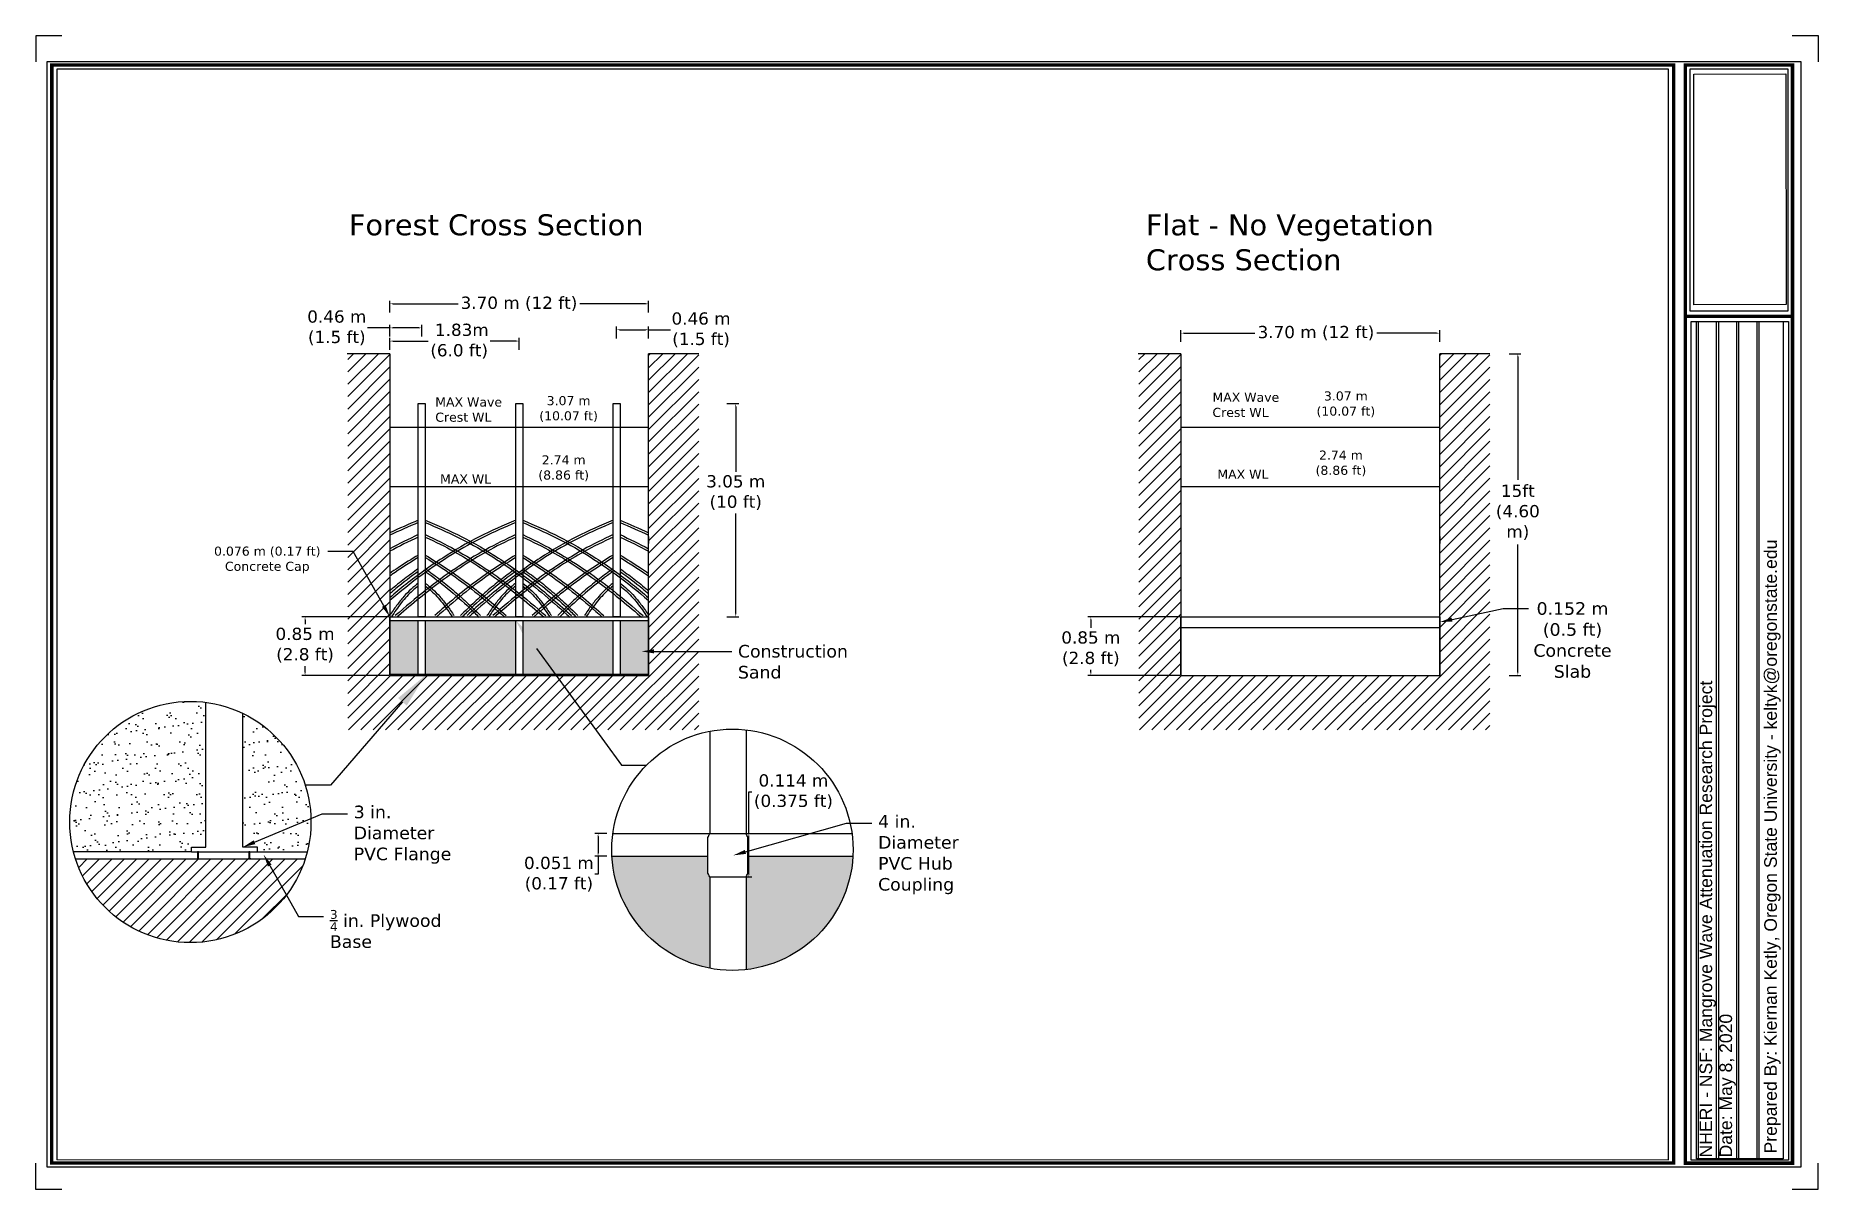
# Paper-space layout 'Mangrove Forest Vertical Cross Section' of a CAD drawing. Header units: feet. Extents: x -9.9 to 37.6, y -9.3 to 21.4.
# The model-space entities are those that its viewports show. They can reach past a viewport. Long polylines and large blocks are cut down to what shows.
import ezdxf
from ezdxf import colors
from ezdxf.entities.mleader import LeaderData, LeaderLine
from ezdxf.math import Vec2, Vec3

# ---------------------------------------------------------------- set-up
doc = ezdxf.new("R2010")
doc.units = ezdxf.units.FT
doc.header["$MEASUREMENT"] = 0
doc.header["$PDMODE"] = 35
for name, color, linetype in [(').5 layer template', 7, 'Continuous'), ('ATM Mangroves', 3, 'Continuous'), ('Beach Slopes', 80, 'Continuous'), ('BRD', 7, 'Continuous'), ('G-ANNO-NPLT', 40, 'Continuous'), ('G-ANNO-SYMB-NPLT', 11, 'Continuous'), ('Viewport', 2, 'Continuous')]:
    doc.layers.add(name, color=color, linetype=linetype)
doc.layers.add('Plot View', color=2, linetype='Continuous', plot=False)
doc.styles.add('_ATM-F2', font='arial.ttf')
doc.styles.get("Standard").update_dxf_attribs({"font": 'verdana.ttf'})
doc.dimstyles.new('Meters', dxfattribs={"dimscale": 0.25, "dimtxt": 1, "dimasz": 0.18, "dimexe": 0.178, "dimexo": 0.0625, "dimgap": 0.09, "dimtad": 0, "dimtih": 1, "dimtoh": 1, "dimzin": 0, "dimdsep": 46, "dimtxsty": 'Standard', "dimcen": 0.09, "dimazin": 0, "dimtfac": 1, "dimtofl": 0, "dimtmove": 0, "dimatfit": 3, "dimfxl": 0.5, "dimfxlon": 1, "dimtolj": 1, "dimtzin": 0, "dimarcsym": 0})
picture_1 = doc.add_image_def('image1.jpg', size_in_pixel=(2000, 800))
pattern_1 = [(37.5, (0, 0), (-0.009449, 0.28902357), [0, -0.228, 0, -0.255, 0, -0.24375]), (7.5, (0, 0), (0.2654665, 0.4233219), [0, -0.123, 0, -0.2055, 0, -0.07875]), (327.5, (-0.1845, 0), (0.46712128, 0.00084886), [0, -0.075, 0, -0.27, 0, -0.3525]), (317.5, (-0.1845, 0), (0.450919, 0.13165133), [0, -0.0375, 0, -0.177, 0, -0.2025])]

# ---------------------------------------------------------------- blocks, each defined once
blk = doc.blocks.new('*D49')
at = {"layer": 'ATM Mangroves', "color": 0, "lineweight": -2, "transparency": 16777216}
for p, q in [((148.233, -478.291), (148.403, -478.291)), ((148.358, -478.336), (148.358, -480.095)), ((148.358, -482.846), (148.358, -481.021)), ((148.233, -482.891), (148.403, -482.891))]:
    blk.add_line(p, q, dxfattribs=at)
at = {"layer": 'ATM Mangroves', "color": 0, "transparency": 16777216}
for points in [[(148.351, -478.336), (148.366, -478.336), (148.358, -478.291)], [(148.351, -482.846), (148.366, -482.846), (148.358, -482.891)]]:
    blk.add_solid(points, dxfattribs=at)
at = {"layer": 'Defpoints', "color": 0, "transparency": 16777216}
for p in [(143.541, -478.291), (143.541, -482.891), (148.358, -482.891)]:
    blk.add_point(p, dxfattribs=at)
at = {"layer": 'ATM Mangroves', "color": 0, "transparency": 16777216, "insert": (148.358, -480.558), "char_height": 0.25, "width": 0.19672, "attachment_point": 5}
blk.add_mtext('\\A1;{\\H0.7x;15ft (4.60 m)}', dxfattribs=at)
blk = doc.blocks.new('*D59')
at = {"layer": 'ATM Mangroves', "color": 0, "lineweight": -2, "transparency": 16777216}
for p, q in [((132.228, -477.703), (132.228, -477.533)), ((132.273, -477.578), (133.203, -477.578)), ((135.883, -477.578), (134.946, -477.578)), ((135.928, -477.703), (135.928, -477.533))]:
    blk.add_line(p, q, dxfattribs=at)
at = {"layer": 'ATM Mangroves', "color": 0, "transparency": 16777216}
for points in [[(132.273, -477.57), (132.273, -477.585), (132.228, -477.578)], [(135.883, -477.57), (135.883, -477.585), (135.928, -477.578)]]:
    blk.add_solid(points, dxfattribs=at)
at = {"layer": 'Defpoints', "color": 0, "transparency": 16777216}
for p in [(135.928, -477.578), (132.228, -478.291), (135.928, -478.291)]:
    blk.add_point(p, dxfattribs=at)
at = {"layer": 'ATM Mangroves', "color": 0, "transparency": 16777216, "insert": (134.074, -477.578), "char_height": 0.25, "attachment_point": 5}
blk.add_mtext('\\A1;{\\H0.7x;3.70 m (12 ft)}', dxfattribs=at)
blk = doc.blocks.new('*D60')
at = {"layer": 'ATM Mangroves', "color": 0, "lineweight": -2, "transparency": 16777216}
for p, q in [((132.212, -482.053), (130.971, -482.053)), ((131.015, -482.098), (131.015, -482.159)), ((131.015, -482.846), (131.015, -482.757)), ((132.212, -482.891), (130.971, -482.891))]:
    blk.add_line(p, q, dxfattribs=at)
at = {"layer": 'ATM Mangroves', "color": 0, "transparency": 16777216}
for points in [[(131.008, -482.098), (131.023, -482.098), (131.015, -482.053)], [(131.008, -482.846), (131.023, -482.846), (131.015, -482.891)]]:
    blk.add_solid(points, dxfattribs=at)
at = {"layer": 'Defpoints', "color": 0, "transparency": 16777216}
for p in [(131.015, -482.053), (132.228, -482.053), (132.228, -482.891)]:
    blk.add_point(p, dxfattribs=at)
at = {"layer": 'ATM Mangroves', "color": 0, "transparency": 16777216, "insert": (131.015, -482.458), "char_height": 0.25, "attachment_point": 5}
blk.add_mtext('\\A1;{\\H0.7x;0.85 m\\P(2.8 ft)}', dxfattribs=at)
blk = doc.blocks.new('*D63')
at = {"layer": 'ATM Mangroves', "color": 0, "lineweight": -2, "transparency": 16777216}
for p, q in [((135.331, -485.151), (135.161, -485.151)), ((135.206, -485.196), (135.206, -485.431)), ((135.331, -485.476), (135.161, -485.476)), ((135.206, -485.476), (135.206, -485.733)), ((135.206, -485.733), (135.161, -485.733))]:
    blk.add_line(p, q, dxfattribs=at)
at = {"layer": 'ATM Mangroves', "color": 0, "transparency": 16777216}
for points in [[(135.198, -485.196), (135.213, -485.196), (135.206, -485.151)], [(135.198, -485.431), (135.213, -485.431), (135.206, -485.476)]]:
    blk.add_solid(points, dxfattribs=at)
at = {"layer": 'Defpoints', "color": 0, "transparency": 16777216}
for p in [(136.802, -485.151), (135.206, -485.476), (136.777, -485.476)]:
    blk.add_point(p, dxfattribs=at)
at = {"layer": 'ATM Mangroves', "color": 0, "transparency": 16777216, "insert": (134.645, -485.733), "char_height": 0.25, "attachment_point": 5}
blk.add_mtext('\\A1;{\\H0.7x;0.051 m \\P(0.17 ft)}', dxfattribs=at)
blk = doc.blocks.new('*D64')
at = {"layer": 'ATM Mangroves', "color": 0, "lineweight": -2, "transparency": 16777216}
for p, q in [((137.361, -485.151), (137.361, -484.554)), ((137.361, -484.554), (137.406, -484.554)), ((137.236, -485.151), (137.406, -485.151)), ((137.361, -485.726), (137.361, -485.196)), ((137.236, -485.771), (137.406, -485.771))]:
    blk.add_line(p, q, dxfattribs=at)
at = {"layer": 'ATM Mangroves', "color": 0, "transparency": 16777216}
for points in [[(137.354, -485.196), (137.369, -485.196), (137.361, -485.151)], [(137.354, -485.726), (137.369, -485.726), (137.361, -485.771)]]:
    blk.add_solid(points, dxfattribs=at)
at = {"layer": 'Defpoints', "color": 0, "transparency": 16777216}
for p in [(136.802, -485.151), (136.802, -485.771), (137.361, -485.771)]:
    blk.add_point(p, dxfattribs=at)
at = {"layer": 'ATM Mangroves', "color": 0, "transparency": 16777216, "insert": (137.999, -484.554), "char_height": 0.25, "attachment_point": 5}
blk.add_mtext('\\A1;{\\H0.7x;0.114 m \\P(0.375 ft)}', dxfattribs=at)
blk = doc.blocks.new('*D68')
at = {"layer": 'ATM Mangroves', "color": 0, "lineweight": -2, "transparency": 16777216}
for p, q in [((132.228, -477.921), (131.908, -477.921)), ((132.228, -478.046), (132.228, -477.877)), ((132.64, -477.921), (132.273, -477.921)), ((132.685, -478.046), (132.685, -477.877))]:
    blk.add_line(p, q, dxfattribs=at)
at = {"layer": 'ATM Mangroves', "color": 0, "transparency": 16777216}
for points in [[(132.273, -477.914), (132.273, -477.929), (132.228, -477.921)], [(132.64, -477.914), (132.64, -477.929), (132.685, -477.921)]]:
    blk.add_solid(points, dxfattribs=at)
at = {"layer": 'Defpoints', "color": 0, "transparency": 16777216}
for p in [(132.685, -477.921), (132.228, -478.291), (132.685, -479.005)]:
    blk.add_point(p, dxfattribs=at)
at = {"layer": 'ATM Mangroves', "color": 0, "transparency": 16777216, "insert": (131.469, -477.921), "char_height": 0.25, "attachment_point": 5}
blk.add_mtext('\\A1;{\\H0.7x;0.46 m\\P(1.5 ft)}', dxfattribs=at)
blk = doc.blocks.new('*D69')
at = {"layer": 'ATM Mangroves', "color": 0, "lineweight": -2, "transparency": 16777216}
for p, q in [((132.228, -478.236), (132.228, -478.066)), ((132.273, -478.111), (132.775, -478.111)), ((134.033, -478.111), (133.664, -478.111)), ((134.078, -478.236), (134.078, -478.066))]:
    blk.add_line(p, q, dxfattribs=at)
at = {"layer": 'ATM Mangroves', "color": 0, "transparency": 16777216}
for points in [[(132.273, -478.103), (132.273, -478.118), (132.228, -478.111)], [(134.033, -478.103), (134.033, -478.118), (134.078, -478.111)]]:
    blk.add_solid(points, dxfattribs=at)
at = {"layer": 'Defpoints', "color": 0, "transparency": 16777216}
for p in [(134.078, -478.111), (132.228, -478.291), (134.078, -479.005)]:
    blk.add_point(p, dxfattribs=at)
at = {"layer": 'ATM Mangroves', "color": 0, "transparency": 16777216, "insert": (133.219, -478.111), "char_height": 0.25, "attachment_point": 5}
blk.add_mtext('\\A1;{\\H0.7x; 1.83m\\P(6.0 ft)}', dxfattribs=at)
blk = doc.blocks.new('*D70')
at = {"layer": 'ATM Mangroves', "color": 0, "lineweight": -2, "transparency": 16777216}
for p, q in [((135.47, -478.074), (135.47, -477.904)), ((135.515, -477.949), (135.883, -477.949)), ((135.928, -478.074), (135.928, -477.904)), ((135.928, -477.949), (136.239, -477.949))]:
    blk.add_line(p, q, dxfattribs=at)
at = {"layer": 'ATM Mangroves', "color": 0, "transparency": 16777216}
for points in [[(135.515, -477.941), (135.515, -477.956), (135.47, -477.949)], [(135.883, -477.941), (135.883, -477.956), (135.928, -477.949)]]:
    blk.add_solid(points, dxfattribs=at)
at = {"layer": 'Defpoints', "color": 0, "transparency": 16777216}
for p in [(135.47, -477.949), (135.928, -478.291), (135.47, -479.005)]:
    blk.add_point(p, dxfattribs=at)
at = {"layer": 'ATM Mangroves', "color": 0, "transparency": 16777216, "insert": (136.678, -477.949), "char_height": 0.25, "attachment_point": 5}
blk.add_mtext('\\A1;{\\H0.7x;0.46 m\\P(1.5 ft)}', dxfattribs=at)
blk = doc.blocks.new('*D71')
at = {"layer": 'ATM Mangroves', "color": 0, "lineweight": -2, "transparency": 16777216}
for p, q in [((137.049, -479.005), (137.219, -479.005)), ((137.174, -479.05), (137.174, -479.978)), ((137.174, -482.008), (137.174, -480.576)), ((137.049, -482.053), (137.219, -482.053))]:
    blk.add_line(p, q, dxfattribs=at)
at = {"layer": 'ATM Mangroves', "color": 0, "transparency": 16777216}
for points in [[(137.167, -479.05), (137.182, -479.05), (137.174, -479.005)], [(137.167, -482.008), (137.182, -482.008), (137.174, -482.053)]]:
    blk.add_solid(points, dxfattribs=at)
at = {"layer": 'Defpoints', "color": 0, "transparency": 16777216}
for p in [(135.52, -479.005), (135.52, -482.053), (137.174, -482.053)]:
    blk.add_point(p, dxfattribs=at)
at = {"layer": 'ATM Mangroves', "color": 0, "transparency": 16777216, "insert": (137.174, -480.277), "char_height": 0.25, "attachment_point": 5}
blk.add_mtext('\\A1;{\\H0.7x;3.05 m\\P(10 ft)}', dxfattribs=at)
blk = doc.blocks.new('*D115')
at = {"layer": 'ATM Mangroves', "color": 0, "lineweight": -2, "transparency": 16777216}
for p, q in [((143.541, -478.122), (143.541, -477.953)), ((143.586, -477.997), (144.599, -477.997)), ((147.196, -477.997), (146.342, -477.997)), ((147.241, -478.122), (147.241, -477.953))]:
    blk.add_line(p, q, dxfattribs=at)
at = {"layer": 'ATM Mangroves', "color": 0, "transparency": 16777216}
for points in [[(143.586, -477.99), (143.586, -478.005), (143.541, -477.997)], [(147.196, -477.99), (147.196, -478.005), (147.241, -477.997)]]:
    blk.add_solid(points, dxfattribs=at)
at = {"layer": 'Defpoints', "color": 0, "transparency": 16777216}
for p in [(147.241, -477.997), (143.541, -478.291), (147.241, -478.291)]:
    blk.add_point(p, dxfattribs=at)
at = {"layer": 'ATM Mangroves', "color": 0, "transparency": 16777216, "insert": (145.471, -477.997), "char_height": 0.25, "attachment_point": 5}
blk.add_mtext('\\A1;{\\H0.7x;3.70 m (12 ft)}', dxfattribs=at)
blk = doc.blocks.new('*D116')
at = {"layer": 'ATM Mangroves', "color": 0, "lineweight": -2, "transparency": 16777216}
for p, q in [((143.525, -482.053), (142.208, -482.053)), ((142.252, -482.098), (142.252, -482.211)), ((142.252, -482.846), (142.252, -482.809)), ((143.525, -482.891), (142.208, -482.891))]:
    blk.add_line(p, q, dxfattribs=at)
at = {"layer": 'ATM Mangroves', "color": 0, "transparency": 16777216}
for points in [[(142.245, -482.098), (142.26, -482.098), (142.252, -482.053)], [(142.245, -482.846), (142.26, -482.846), (142.252, -482.891)]]:
    blk.add_solid(points, dxfattribs=at)
at = {"layer": 'Defpoints', "color": 0, "transparency": 16777216}
for p in [(143.541, -482.053), (142.252, -482.891), (143.541, -482.891)]:
    blk.add_point(p, dxfattribs=at)
at = {"layer": 'ATM Mangroves', "color": 0, "transparency": 16777216, "insert": (142.252, -482.51), "char_height": 0.25, "attachment_point": 5}
blk.add_mtext('\\A1;{\\H0.7x;0.85 m \\P(2.8 ft)}', dxfattribs=at)

msp = doc.modelspace()

# ---------------------------------------------------------------- hatches: boundary and pattern name
at = {"layer": 'ATM Mangroves', "transparency": 33554687}
h = msp.add_hatch(dxfattribs=at)
h.set_pattern_fill('ANSI31')
h.set_pattern_definition([(45, (-22.4897, -89.43237), (-0.088388348, 0.088388348), [])])
h.paths.add_polyline_path([(132.228, -478.291), (131.626, -478.291), (131.626, -483.67), (136.645, -483.67), (136.645, -478.291), (135.928, -478.291), (135.928, -482.891), (132.228, -482.891)])
h = msp.add_hatch(dxfattribs=at)
h.set_pattern_fill('ANSI31')
h.set_pattern_definition([(45, (-11.17616, -89.43237), (-0.088388348, 0.088388348), [])])
h.paths.add_polyline_path([(143.541, -478.291), (142.94, -478.291), (142.94, -483.67), (147.959, -483.67), (147.959, -478.291), (147.241, -478.291), (147.241, -482.891), (143.541, -482.891)])
h = msp.add_hatch(dxfattribs=at)
h.set_pattern_fill('AR-SAND', scale=0.09)
h.set_pattern_definition([(37.5, (0, 0), (-0.005669402, 0.17341414), [0, -0.1368, 0, -0.153, 0, -0.14625]), (7.5, (0, 0), (0.1592799, 0.25399315), [0, -0.0738, 0, -0.1233, 0, -0.04725]), (327.5, (-0.1107, 0), (0.280272768, 0.000509315), [0, -0.045, 0, -0.162, 0, -0.2115]), (317.5, (-0.1107, 0), (0.27055139, 0.0789908), [0, -0.0225, 0, -0.1062, 0, -0.1215])])
h.paths.add_polyline_path([(149.098, -498.205), (147.805, -498.205), (147.805, -498.973), (149.098, -498.973)])
h.paths.add_polyline_path([(150.49, -498.205), (149.198, -498.205), (149.198, -498.973), (150.49, -498.973)])
h.paths.add_polyline_path([(150.953, -498.205), (150.59, -498.205), (150.591, -498.973), (150.953, -498.973)])
h.paths.add_polyline_path([(147.705, -498.205), (147.253, -498.205), (147.253, -498.973), (147.705, -498.973)])
h.paths.add_polyline_path([(157.419, -498.224), (156.967, -498.224), (156.967, -498.992), (157.419, -498.992)])
h.paths.add_polyline_path([(158.811, -498.224), (157.519, -498.224), (157.519, -498.992), (158.811, -498.992)])
h.paths.add_polyline_path([(160.204, -498.224), (158.911, -498.224), (158.912, -498.992), (160.204, -498.992)])
h.paths.add_polyline_path([(160.667, -498.224), (160.304, -498.224), (160.304, -498.992), (160.667, -498.992)])
h.paths.add_polyline_path([(136.802, -485.771, -0.024824), (136.777, -485.72), (136.777, -485.476), (135.405, -485.476, 0.34479), (136.802, -487.078)])
h.paths.add_polyline_path([(138.849, -485.476), (137.346, -485.476), (137.346, -485.72, -0.024824), (137.321, -485.771), (137.321, -487.098, 0.366457)])
h.paths.add_polyline_path([(132.228, -482.872), (132.635, -482.872), (132.635, -482.104), (132.228, -482.104)])
h.paths.add_polyline_path([(132.735, -482.872), (134.028, -482.872), (134.028, -482.104), (132.735, -482.104)])
h.paths.add_polyline_path([(134.128, -482.872), (135.42, -482.872), (135.42, -482.104), (134.128, -482.104)])
h.paths.add_polyline_path([(135.521, -482.872), (135.928, -482.872), (135.928, -482.104), (135.52, -482.104)])
h = msp.add_hatch(dxfattribs=at)
h.set_pattern_fill('AR-SAND', scale=0.15)
h.set_pattern_definition(pattern_1)
edge = h.paths.add_edge_path()
edge.add_arc((129.375, -484.987), 1.725, 82.6534, 180)
edge.add_arc((129.375, -484.987), 1.725, 180, 194.3018)
edge.add_line((127.704, -485.413), (129.389, -485.413))
edge.add_line((129.389, -485.413), (129.389, -485.346))
edge.add_line((129.389, -485.346), (129.595, -485.346))
edge.add_line((129.595, -485.346), (129.595, -483.277))
h = msp.add_hatch(dxfattribs=at)
h.set_pattern_fill('AR-SAND', scale=0.15)
h.set_pattern_definition(pattern_1)
edge = h.paths.add_edge_path()
edge.add_arc((129.375, -484.987), 1.725, 0, 64.1731)
edge.add_line((130.126, -483.435), (130.126, -485.346))
edge.add_line((130.126, -485.346), (130.333, -485.346))
edge.add_line((130.333, -485.346), (130.333, -485.413))
edge.add_line((130.333, -485.413), (131.046, -485.413))
edge.add_arc((129.375, -484.987), 1.725, 345.6982, 360)
at = {"layer": 'ATM Mangroves', "true_color": 0xffffff, "transparency": 33554687}
h = msp.add_hatch(dxfattribs=at)
h.set_pattern_fill('ANSI31')
h.paths.add_polyline_path([(131.017, -485.514), (127.733, -485.514, 0.729249)])

# ---------------------------------------------------------------- linework, layer by layer
at = {"layer": 'ATM Mangroves', "color": 7, "transparency": 33554687}
for p, q in [((132.228, -478.291), (131.616, -478.291)), ((132.228, -478.291), (132.228, -482.891)), ((135.928, -482.891), (135.928, -478.291)), ((136.645, -478.291), (135.928, -478.291)), ((143.541, -478.291), (142.93, -478.291)), ((143.541, -478.291), (143.541, -482.891)), ((147.241, -482.891), (147.241, -478.291)), ((147.959, -478.291), (147.241, -478.291)), ((132.635, -479.005), (132.735, -479.005)), ((132.635, -482.053), (132.635, -479.005)), ((132.635, -479.005), (132.735, -479.005)), ((134.028, -479.005), (134.128, -479.005)), ((134.028, -479.005), (134.128, -479.005)), ((135.42, -479.005), (135.52, -479.005)), ((135.42, -479.005), (135.52, -479.005)), ((132.228, -479.341), (135.928, -479.341)), ((143.541, -479.341), (147.241, -479.341)), ((132.228, -480.191), (135.928, -480.191)), ((143.541, -480.191), (147.241, -480.191)), ((135.928, -480.906), (135.928, -481.006)), ((147.241, -480.906), (147.241, -481.006)), ((135.928, -482.129), (135.928, -481.749)), ((147.241, -482.129), (147.241, -481.749)), ((132.228, -482.891), (132.228, -482.053)), ((132.228, -482.053), (135.928, -482.053)), ((135.928, -482.053), (135.928, -482.891)), ((143.541, -482.891), (143.541, -482.053)), ((143.541, -482.053), (147.241, -482.053)), ((147.241, -482.053), (147.241, -482.891)), ((132.174, -482.129), (132.174, -482.129)), ((132.228, -482.104), (135.928, -482.104)), ((132.228, -482.282), (132.228, -482.129)), ((132.228, -482.891), (132.228, -482.282)), ((132.228, -482.282), (132.228, -482.561)), ((135.928, -482.129), (135.928, -482.129)), ((143.487, -482.129), (143.487, -482.129)), ((143.541, -482.282), (143.541, -482.129)), ((143.541, -482.206), (147.241, -482.206)), ((143.541, -482.891), (143.541, -482.282)), ((143.541, -482.282), (143.541, -482.561)), ((147.241, -482.129), (147.241, -482.129)), ((132.228, -482.891), (132.228, -482.872)), ((132.228, -482.872), (135.928, -482.872)), ((132.228, -482.891), (135.928, -482.891)), ((132.778, -482.891), (132.878, -482.891)), ((132.778, -482.891), (132.878, -482.891)), ((133.978, -482.891), (134.078, -482.891)), ((133.978, -482.891), (134.078, -482.891)), ((135.278, -482.891), (135.378, -482.891)), ((135.278, -482.891), (135.378, -482.891)), ((143.541, -482.891), (147.241, -482.891)), ((144.091, -482.891), (144.191, -482.891)), ((144.091, -482.891), (144.191, -482.891)), ((145.291, -482.891), (145.391, -482.891)), ((145.291, -482.891), (145.391, -482.891)), ((146.591, -482.891), (146.691, -482.891)), ((146.591, -482.891), (146.691, -482.891)), ((136.802, -483.69), (136.802, -485.151)), ((137.321, -483.67), (137.321, -485.151)), ((135.418, -485.151), (136.802, -485.151)), ((136.802, -485.151), (137.321, -485.151)), ((137.321, -485.151), (138.836, -485.151)), ((129.389, -485.413), (127.704, -485.413)), ((127.733, -485.514), (131.017, -485.514)), ((129.389, -485.413), (131.046, -485.413)), ((130.24, -485.514), (130.201, -485.514)), ((135.405, -485.476), (136.777, -485.476)), ((137.346, -485.476), (138.849, -485.476)), ((136.802, -485.771), (137.321, -485.771)), ((136.802, -485.771), (136.802, -487.078)), ((137.321, -485.771), (137.321, -487.098))]:
    msp.add_line(p, q, dxfattribs=at)
for points in [[(132.735, -479.005), (132.735, -482.053), (132.635, -482.053), (132.635, -479.005)], [(134.128, -479.005), (134.128, -482.053), (134.028, -482.053), (134.028, -479.005)], [(135.52, -479.005), (135.52, -482.053), (135.42, -482.053), (135.42, -479.005)], [(132.635, -482.872), (132.635, -482.104), (132.735, -482.104), (132.735, -482.872)], [(134.028, -482.872), (134.028, -482.104), (134.128, -482.104), (134.128, -482.872)], [(135.42, -482.872), (135.42, -482.104), (135.52, -482.104), (135.521, -482.872)], [(129.389, -485.413), (129.389, -485.346), (129.595, -485.346), (129.595, -483.277)], [(130.333, -485.413), (130.333, -485.346), (130.126, -485.346), (130.126, -483.435)]]:
    msp.add_lwpolyline(points, dxfattribs=at)
for points in [[(136.802, -485.771, -0.024824), (136.777, -485.72), (136.777, -485.209, -0.035195), (136.802, -485.151)], [(137.321, -485.771, 0.024824), (137.346, -485.72), (137.346, -485.209, 0.035195), (137.321, -485.151)]]:
    msp.add_lwpolyline(points, format="xyb", dxfattribs=at)
for points in [[(129.492, -485.413), (129.478, -485.413), (129.478, -485.502), (129.492, -485.502)], [(130.225, -485.413), (130.21, -485.413), (130.21, -485.502), (130.225, -485.502)]]:
    msp.add_lwpolyline(points, close=True, dxfattribs=at)
for centre in [(129.375, -484.987), (137.127, -485.384)]:
    msp.add_circle(centre, 1.725, dxfattribs=at)
for points in [[(132.635, -480.672), (132.498, -480.73), (132.362, -480.789), (132.228, -480.853)], [(132.635, -480.705), (132.498, -480.764), (132.361, -480.823), (132.228, -480.887)], [(135.521, -480.672), (135.657, -480.73), (135.794, -480.789), (135.928, -480.852)], [(135.521, -480.705), (135.658, -480.764), (135.794, -480.823), (135.928, -480.887)], [(132.635, -480.877), (132.498, -480.943), (132.361, -481.008), (132.228, -481.081)], [(132.635, -480.912), (132.497, -480.978), (132.36, -481.043), (132.228, -481.116)], [(135.521, -480.877), (135.657, -480.943), (135.794, -481.008), (135.928, -481.081)], [(135.521, -480.912), (135.658, -480.977), (135.795, -481.043), (135.928, -481.116)]]:
    msp.add_open_spline(points, degree=3, dxfattribs=at)
for points, knots in [([(134.028, -480.672), (133.852, -480.747), (133.491, -480.902), (132.967, -481.213), (132.545, -481.513), (132.303, -481.715), (132.228, -481.78)], [0, 0, 0, 0, 0.57315, 1.178099, 1.823708, 2.123165, 2.123165, 2.123165, 2.123165]), ([(134.028, -480.705), (133.873, -480.772), (133.718, -480.838), (133.26, -481.064), (132.968, -481.25), (132.529, -481.568), (132.377, -481.693), (132.228, -481.822)], [0.012257, 0.012257, 0.012257, 0.012257, 0.479109, 0.479109, 1.437328, 1.437328, 1.98634, 1.98634, 1.98634, 1.98634]), ([(132.735, -480.705), (132.89, -480.772), (133.044, -480.838), (133.503, -481.064), (133.795, -481.25), (134.329, -481.638), (134.567, -481.847), (134.804, -482.059)], [0.012257, 0.012257, 0.012257, 0.012257, 0.479109, 0.479109, 1.437328, 1.437328, 2.317785, 2.317785, 2.317785, 2.317785]), ([(135.42, -480.705), (135.265, -480.772), (135.111, -480.838), (134.653, -481.064), (134.36, -481.25), (133.826, -481.638), (133.588, -481.847), (133.352, -482.059)], [0.012257, 0.012257, 0.012257, 0.012257, 0.479109, 0.479109, 1.437328, 1.437328, 2.317785, 2.317785, 2.317785, 2.317785]), ([(134.128, -480.672), (134.304, -480.747), (134.665, -480.902), (135.188, -481.213), (135.611, -481.513), (135.852, -481.715), (135.928, -481.78)], [0, 0, 0, 0, 0.57315, 1.178099, 1.823708, 2.122845, 2.122845, 2.122845, 2.122845]), ([(134.128, -480.705), (134.283, -480.772), (134.437, -480.838), (134.895, -481.064), (135.188, -481.25), (135.626, -481.568), (135.778, -481.693), (135.928, -481.821)], [0.012257, 0.012257, 0.012257, 0.012257, 0.479109, 0.479109, 1.437328, 1.437328, 1.986044, 1.986044, 1.986044, 1.986044]), ([(134.028, -480.912), (133.886, -480.979), (133.746, -481.047), (133.383, -481.248), (133.167, -481.394), (132.749, -481.701), (132.55, -481.868), (132.343, -482.045), (132.335, -482.052), (132.326, -482.059)], [0.013668, 0.013668, 0.013668, 0.013668, 0.447551, 0.447551, 1.169952, 1.169952, 1.892353, 1.892353, 1.923466, 1.923466, 1.923466, 1.923466]), ([(132.735, -480.912), (132.876, -480.979), (133.017, -481.047), (133.379, -481.248), (133.595, -481.394), (134.014, -481.701), (134.212, -481.868), (134.419, -482.045), (134.428, -482.052), (134.436, -482.059)], [0.013668, 0.013668, 0.013668, 0.013668, 0.447551, 0.447551, 1.169952, 1.169952, 1.892353, 1.892353, 1.923466, 1.923466, 1.923466, 1.923466]), ([(135.42, -480.912), (135.279, -480.979), (135.138, -481.047), (134.776, -481.248), (134.56, -481.394), (134.142, -481.701), (133.943, -481.868), (133.736, -482.045), (133.728, -482.052), (133.719, -482.059)], [0.013668, 0.013668, 0.013668, 0.013668, 0.447551, 0.447551, 1.169952, 1.169952, 1.892353, 1.892353, 1.923466, 1.923466, 1.923466, 1.923466]), ([(134.128, -480.912), (134.269, -480.979), (134.41, -481.047), (134.772, -481.248), (134.988, -481.394), (135.406, -481.701), (135.605, -481.868), (135.812, -482.045), (135.82, -482.052), (135.829, -482.059)], [0.013668, 0.013668, 0.013668, 0.013668, 0.447551, 0.447551, 1.169952, 1.169952, 1.892353, 1.892353, 1.923466, 1.923466, 1.923466, 1.923466]), ([(132.635, -481.17), (132.538, -481.229), (132.4, -481.314), (132.267, -481.405), (132.228, -481.432)], [0, 0, 0, 0, 0.3415135, 0.4843728, 0.4843728, 0.4843728, 0.4843728]), ([(132.635, -481.206), (132.506, -481.285), (132.379, -481.364), (132.246, -481.457), (132.237, -481.463), (132.228, -481.47)], [0.0175596, 0.0175596, 0.0175596, 0.0175596, 0.4357398, 0.4357398, 0.467504, 0.467504, 0.467504, 0.467504]), ([(132.735, -481.206), (132.864, -481.285), (132.991, -481.364), (133.243, -481.539), (133.368, -481.633), (133.621, -481.836), (133.747, -481.947), (133.873, -482.059)], [0.01756, 0.01756, 0.01756, 0.01756, 0.43574, 0.43574, 0.87148, 0.87148, 1.338211, 1.338211, 1.338211, 1.338211]), ([(134.028, -481.206), (133.899, -481.285), (133.772, -481.364), (133.52, -481.539), (133.394, -481.633), (133.141, -481.836), (133.016, -481.947), (132.89, -482.059)], [0.01756, 0.01756, 0.01756, 0.01756, 0.43574, 0.43574, 0.87148, 0.87148, 1.338211, 1.338211, 1.338211, 1.338211]), ([(134.128, -481.206), (134.256, -481.285), (134.384, -481.364), (134.635, -481.539), (134.761, -481.633), (135.014, -481.836), (135.14, -481.947), (135.266, -482.059)], [0.01756, 0.01756, 0.01756, 0.01756, 0.43574, 0.43574, 0.87148, 0.87148, 1.338211, 1.338211, 1.338211, 1.338211]), ([(135.42, -481.206), (135.292, -481.285), (135.164, -481.364), (134.913, -481.539), (134.787, -481.633), (134.534, -481.836), (134.408, -481.947), (134.282, -482.059)], [0.01756, 0.01756, 0.01756, 0.01756, 0.43574, 0.43574, 0.87148, 0.87148, 1.338211, 1.338211, 1.338211, 1.338211]), ([(135.521, -481.17), (135.618, -481.229), (135.755, -481.314), (135.889, -481.404), (135.928, -481.432)], [0, 0, 0, 0, 0.3415135, 0.4840773, 0.4840773, 0.4840773, 0.4840773]), ([(135.521, -481.206), (135.649, -481.285), (135.776, -481.364), (135.909, -481.456), (135.918, -481.463), (135.928, -481.469)], [0.0175596, 0.0175596, 0.0175596, 0.0175596, 0.4357398, 0.4357398, 0.4672291, 0.4672291, 0.4672291, 0.4672291]), ([(132.635, -481.365), (132.569, -481.412), (132.435, -481.51), (132.301, -481.618), (132.232, -481.677), (132.228, -481.681)], [0, 0, 0, 0, 0.2438062, 0.4970814, 0.5157541, 0.5157541, 0.5157541, 0.5157541]), ([(132.635, -481.403), (132.526, -481.482), (132.419, -481.562), (132.286, -481.672), (132.257, -481.697), (132.228, -481.722)], [0.0208167, 0.0208167, 0.0208167, 0.0208167, 0.394223, 0.394223, 0.5010903, 0.5010903, 0.5010903, 0.5010903]), ([(132.735, -481.403), (132.844, -481.482), (132.951, -481.562), (133.163, -481.738), (133.268, -481.832), (133.416, -481.972), (133.46, -482.015), (133.504, -482.058)], [0.0208167, 0.0208167, 0.0208167, 0.0208167, 0.394223, 0.394223, 0.788446, 0.788446, 0.9588479, 0.9588479, 0.9588479, 0.9588479]), ([(134.028, -481.403), (133.919, -481.482), (133.811, -481.562), (133.599, -481.738), (133.494, -481.832), (133.347, -481.972), (133.303, -482.015), (133.259, -482.058)], [0.0208167, 0.0208167, 0.0208167, 0.0208167, 0.394223, 0.394223, 0.788446, 0.788446, 0.9588479, 0.9588479, 0.9588479, 0.9588479]), ([(134.128, -481.403), (134.237, -481.482), (134.344, -481.562), (134.556, -481.738), (134.661, -481.832), (134.808, -481.972), (134.852, -482.015), (134.896, -482.058)], [0.0208167, 0.0208167, 0.0208167, 0.0208167, 0.394223, 0.394223, 0.788446, 0.788446, 0.9588479, 0.9588479, 0.9588479, 0.9588479]), ([(135.42, -481.403), (135.312, -481.482), (135.204, -481.562), (134.992, -481.738), (134.887, -481.832), (134.74, -481.972), (134.696, -482.015), (134.652, -482.058)], [0.0208167, 0.0208167, 0.0208167, 0.0208167, 0.394223, 0.394223, 0.788446, 0.788446, 0.9588479, 0.9588479, 0.9588479, 0.9588479]), ([(135.521, -481.365), (135.586, -481.412), (135.72, -481.51), (135.854, -481.618), (135.923, -481.677), (135.928, -481.681)], [0, 0, 0, 0, 0.2438062, 0.4970814, 0.5154353, 0.5154353, 0.5154353, 0.5154353]), ([(135.521, -481.403), (135.629, -481.482), (135.737, -481.562), (135.869, -481.672), (135.899, -481.697), (135.928, -481.722)], [0.0208167, 0.0208167, 0.0208167, 0.0208167, 0.394223, 0.394223, 0.5007927, 0.5007927, 0.5007927, 0.5007927]), ([(132.635, -481.61), (132.577, -481.658), (132.522, -481.706), (132.416, -481.822), (132.365, -481.887), (132.294, -481.987), (132.271, -482.02), (132.249, -482.053)], [0.0232107, 0.0232107, 0.0232107, 0.0232107, 0.2330037, 0.2330037, 0.4660075, 0.4660075, 0.5764938, 0.5764938, 0.5764938, 0.5764938]), ([(132.735, -481.61), (132.793, -481.658), (132.848, -481.706), (132.954, -481.822), (133.005, -481.887), (133.076, -481.987), (133.098, -482.02), (133.121, -482.053)], [0.0232107, 0.0232107, 0.0232107, 0.0232107, 0.2330037, 0.2330037, 0.4660075, 0.4660075, 0.5764938, 0.5764938, 0.5764938, 0.5764938]), ([(134.028, -481.61), (133.969, -481.658), (133.915, -481.706), (133.809, -481.822), (133.757, -481.887), (133.686, -481.987), (133.664, -482.02), (133.642, -482.053)], [0.0232107, 0.0232107, 0.0232107, 0.0232107, 0.2330037, 0.2330037, 0.4660075, 0.4660075, 0.5764938, 0.5764938, 0.5764938, 0.5764938]), ([(134.128, -481.61), (134.186, -481.658), (134.24, -481.706), (134.346, -481.822), (134.398, -481.887), (134.469, -481.987), (134.491, -482.02), (134.514, -482.053)], [0.0232107, 0.0232107, 0.0232107, 0.0232107, 0.2330037, 0.2330037, 0.4660075, 0.4660075, 0.5764938, 0.5764938, 0.5764938, 0.5764938]), ([(135.42, -481.61), (135.362, -481.658), (135.308, -481.706), (135.202, -481.822), (135.15, -481.887), (135.079, -481.987), (135.057, -482.02), (135.035, -482.053)], [0.0232107, 0.0232107, 0.0232107, 0.0232107, 0.2330037, 0.2330037, 0.4660075, 0.4660075, 0.5764938, 0.5764938, 0.5764938, 0.5764938]), ([(135.521, -481.61), (135.579, -481.658), (135.633, -481.706), (135.739, -481.822), (135.791, -481.887), (135.862, -481.987), (135.884, -482.02), (135.906, -482.053)], [0.0232107, 0.0232107, 0.0232107, 0.0232107, 0.2330037, 0.2330037, 0.4660075, 0.4660075, 0.5764938, 0.5764938, 0.5764938, 0.5764938])]:
    msp.add_open_spline(points, degree=3, knots=knots, dxfattribs=at)
for points in [[(132.735, -480.672), (133.257, -480.909), (133.78, -481.213), (134.305, -481.589), (134.824, -482.036)], [(135.42, -480.672), (134.899, -480.909), (134.376, -481.213), (133.851, -481.589), (133.331, -482.036)], [(134.028, -480.877), (133.599, -481.093), (133.169, -481.36), (132.74, -481.674), (132.306, -482.036)], [(132.735, -480.877), (133.164, -481.093), (133.593, -481.36), (134.022, -481.674), (134.456, -482.036)], [(135.42, -480.877), (134.992, -481.093), (134.562, -481.36), (134.133, -481.674), (133.699, -482.036)], [(134.128, -480.877), (134.556, -481.093), (134.986, -481.36), (135.415, -481.674), (135.849, -482.036)], [(132.735, -481.17), (133.024, -481.352), (133.314, -481.556), (133.603, -481.784), (133.893, -482.036)], [(134.028, -481.17), (133.738, -481.352), (133.448, -481.556), (133.159, -481.784), (132.869, -482.036)], [(134.128, -481.17), (134.417, -481.352), (134.707, -481.556), (134.996, -481.784), (135.286, -482.036)], [(135.42, -481.17), (135.131, -481.352), (134.841, -481.556), (134.552, -481.784), (134.262, -482.036)], [(132.735, -481.365), (132.931, -481.51), (133.128, -481.669), (133.324, -481.843), (133.525, -482.036)], [(134.028, -481.365), (133.832, -481.51), (133.635, -481.669), (133.439, -481.843), (133.237, -482.036)], [(134.128, -481.365), (134.324, -481.51), (134.521, -481.669), (134.717, -481.843), (134.918, -482.036)], [(135.42, -481.365), (135.224, -481.51), (135.027, -481.669), (134.831, -481.843), (134.63, -482.036)], [(132.635, -481.57), (132.532, -481.657), (132.428, -481.764), (132.325, -481.891), (132.223, -482.036)], [(132.735, -481.57), (132.838, -481.657), (132.942, -481.764), (133.045, -481.891), (133.146, -482.036)], [(134.028, -481.57), (133.925, -481.657), (133.821, -481.764), (133.718, -481.891), (133.616, -482.036)], [(134.128, -481.57), (134.231, -481.657), (134.335, -481.764), (134.437, -481.891), (134.539, -482.036)], [(135.42, -481.57), (135.317, -481.657), (135.214, -481.764), (135.111, -481.891), (135.009, -482.036)], [(135.521, -481.57), (135.623, -481.657), (135.727, -481.764), (135.83, -481.891), (135.932, -482.036)]]:
    msp.add_spline(points, degree=3, dxfattribs=at)

# ---------------------------------------------------------------- texts
at = {"layer": 'ATM Mangroves', "color": 7, "transparency": 33554687, "char_height": 0.3, "attachment_point": 1}
for s, insert in [('Forest Cross Section', (131.642, -476.298)), ('Flat - No Vegetation Cross Section', (143.039, -476.298))]:
    msp.add_mtext_dynamic_manual_height_columns(s, width=5.07628, gutter_width=1, heights=[0], dxfattribs=dict(at, insert=insert))
at = {"layer": 'Beach Slopes', "color": 0, "transparency": 33554687, "char_height": 0.13, "attachment_point": 1}
for s, width, insert in [('MAX Wave Crest WL', 1.04255, (132.877, -478.917)), ('\\pxqc;3.07 m (10.07 ft)', 1.22368, (134.172, -478.897)), ('MAX Wave Crest WL', 1.04255, (143.991, -478.849)), ('\\pxqc;3.07 m (10.07 ft)', 1.22368, (145.287, -478.83)), ('\\pxqc;2.74 m (8.86 ft)', 0.96698, (134.23, -479.744)), ('\\pxqc;2.74 m (8.86 ft)', 0.96698, (145.345, -479.676)), ('MAX WL', 6.93141, (132.946, -480.018)), ('MAX WL', 6.93141, (144.061, -479.95))]:
    msp.add_mtext_dynamic_manual_height_columns(s, width=width, gutter_width=1, heights=[0], dxfattribs=dict(at, insert=insert))

# ---------------------------------------------------------------- dimensions: what is measured, and where the dimension line sits
at = {"layer": 'ATM Mangroves', "color": 7, "transparency": 33554687}
for base, p1, p2, text, picture, middle in [((135.928, -477.578), (132.228, -478.291), (135.928, -478.291), '{\\H0.7x;<> (12 ft)}', '*D59', (134.074, -477.578)), ((132.685, -477.921), (132.228, -478.291), (132.685, -479.005), '{\\H0.7x;<>\\P(1.5 ft)}', '*D68', (131.469, -477.921)), ((135.47, -477.949), (135.928, -478.291), (135.47, -479.005), '{\\H0.7x;<>\\P(1.5 ft)}', '*D70', (136.678, -477.949)), ((147.241, -477.997), (143.541, -478.291), (147.241, -478.291), '{\\H0.7x;<> (12 ft)}', '*D115', (145.471, -477.997)), ((134.078, -478.111), (132.228, -478.291), (134.078, -479.005), '{\\H0.7x; 1.83m\\P(6.0 ft)}', '*D69', (133.219, -478.111))]:
    dim = msp.add_linear_dim(base=base, p1=p1, p2=p2, text=text, dimstyle='Meters', override={"dimpost": ' m'}, dxfattribs=at)
    dim.commit()
    dim.dimension.update_dxf_attribs({"geometry": picture, "text_midpoint": middle, "dimtype": 160})
for base, p1, p2, text, override, picture, middle in [((148.358, -482.891), (143.541, -478.291), (143.541, -482.891), '{\\H0.7x;15ft (<>)}', {"dimpost": ' m'}, '*D49', (148.358, -480.558)), ((137.174, -482.053), (135.52, -479.005), (135.52, -482.053), '{\\H0.7x;<>\\P(10 ft)}', {"dimpost": ' m'}, '*D71', (137.174, -480.277)), ((131.015, -482.053), (132.228, -482.891), (132.228, -482.053), '{\\H0.7x;0.85 m\\P(2.8 ft)}', {"dimpost": ' m', "dimfxlon": 0}, '*D60', (131.015, -482.458)), ((142.252, -482.891), (143.541, -482.053), (143.541, -482.891), '{\\H0.7x;0.85 m \\P(2.8 ft)}', {"dimpost": ' m', "dimfxlon": 0}, '*D116', (142.252, -482.51)), ((137.361, -485.771), (136.802, -485.151), (136.802, -485.771), '{\\H0.7x;0.114 m \\P(0.375 ft)}', {"dimpost": ' m'}, '*D64', (137.999, -484.554)), ((135.206, -485.476), (136.802, -485.151), (136.777, -485.476), '{\\H0.7x;0.051 m \\P(0.17 ft)}', {"dimpost": ' m'}, '*D63', (134.645, -485.733))]:
    dim = msp.add_linear_dim(base=base, p1=p1, p2=p2, angle=90, text=text, dimstyle='Meters', override=override, dxfattribs=at)
    dim.commit()
    dim.dimension.update_dxf_attribs({"geometry": picture, "text_midpoint": middle, "dimtype": 160})

# ---------------------------------------------------------------- leaders
ml = msp.add_multileader_mtext('Standard', dxfattribs=at)
ml.set_content('{\\H1.3x;0.076 m (0.17 ft) Concrete Cap}', color=7)
ml.set_leader_properties()
ml.build(insert=Vec2(0, 0))
ml.multileader.update_dxf_attribs({"dogleg_length": 0.36, "arrow_head_size": 0.18})
ctx = ml.context
ctx.base_point, ctx.char_height, ctx.arrow_head_size, ctx.landing_gap_size, ctx.plane_origin = Vec3(129.607, -481.117), 0.1, 0.18, 0.09, Vec3(139.497, -480.612)
ctx.text_align_type = 1
notes = []
notes.append((ctx, [(0, (1, 1, 0), (131.703, -481.117), (-1, 0), 0.36, [(0, [(132.228, -482.053)], 0, [])])]))
ctx.mtext.insert, ctx.mtext.width, ctx.mtext.defined_height, ctx.mtext.alignment, ctx.mtext.flow_direction = Vec3(130.475, -481.049), 1.65444, 0.81, 2, 5
ml = msp.add_multileader_mtext('Standard', dxfattribs=at)
ml.set_content('0.152 m (0.5 ft) Concrete Slab', color=7)
ml.set_leader_properties()
ml.build(insert=Vec2(0, 0))
ml.multileader.update_dxf_attribs({"dogleg_length": 0.36, "arrow_head_size": 0.18})
ctx = ml.context
ctx.base_point, ctx.char_height, ctx.arrow_head_size, ctx.landing_gap_size, ctx.plane_origin = Vec3(148.509, -481.936), 0.18, 0.18, 0.09, Vec3(150.811, -480.612)
ctx.text_align_type = 1
notes.append((ctx, [(1, (1, 1, 0), (148.149, -481.936), (1, 0), 0.36, [(0, [(147.241, -482.129)], 0, [])])]))
ctx.mtext.insert, ctx.mtext.width, ctx.mtext.defined_height, ctx.mtext.alignment, ctx.mtext.flow_direction = Vec3(149.14, -481.844), 1.5404, 0.778, 2, 5
ml = msp.add_multileader_mtext('Standard', dxfattribs=at)
ml.set_content('', color=7)
ml.set_leader_properties()
ml.build(insert=Vec2(0, 0))
ml.multileader.update_dxf_attribs({"dogleg_length": 0.36, "arrow_head_size": 0.5})
ctx = ml.context
ctx.base_point, ctx.char_height, ctx.arrow_head_size, ctx.landing_gap_size, ctx.plane_origin = Vec3(135.898, -484.174), 0.18, 0.5, 0.09, Vec3(134.128, -482.104)
notes.append((ctx, [(0, (1, 1, 0), (135.538, -484.174), (1, 0), 0.36, [(0, [(134.028, -482.104)], 0, [])])]))
ctx.mtext.insert, ctx.mtext.flow_direction = Vec3(135.988, -484.084), 5
ml = msp.add_multileader_mtext('Standard', dxfattribs=at)
ml.set_content('Construction Sand', color=7)
ml.set_leader_properties()
ml.build(insert=Vec2(0, 0))
ml.multileader.update_dxf_attribs({"dogleg_length": 0.36, "arrow_head_size": 0.18})
ctx = ml.context
ctx.base_point, ctx.char_height, ctx.arrow_head_size, ctx.landing_gap_size, ctx.plane_origin = Vec3(137.116, -482.547), 0.18, 0.18, 0.09, Vec3(135.827, -482.547)
notes.append((ctx, [(0, (1, 1, 0), (136.756, -482.547), (1, 0), 0.36, [(0, [(135.827, -482.547)], 0, [])])]))
ctx.mtext.insert, ctx.mtext.width, ctx.mtext.flow_direction = Vec3(137.206, -482.455), 1.38405, 5
ml = msp.add_multileader_mtext('Standard', dxfattribs=at)
ml.set_content('', color=7)
ml.set_leader_properties()
ml.build(insert=Vec2(0, 0))
ml.multileader.update_dxf_attribs({"dogleg_length": 0.36, "arrow_head_size": 0.5})
ctx = ml.context
ctx.base_point, ctx.char_height, ctx.arrow_head_size, ctx.landing_gap_size, ctx.plane_origin = Vec3(130.837, -484.46), 0.18, 0.5, 0.09, Vec3(132.635, -482.891)
ctx.text_align_type = 2
notes.append((ctx, [(0, (1, 1, 0), (131.377, -484.46), (-1, 0), 0.36, [(0, [(132.735, -482.891)], 0, [])])]))
ctx.mtext.insert, ctx.mtext.alignment, ctx.mtext.flow_direction = Vec3(130.927, -484.37), 3, 5
ml = msp.add_multileader_mtext('Standard', dxfattribs=at)
ml.set_content('3 in. Diameter PVC Flange ', color=7)
ml.set_leader_properties()
ml.build(insert=Vec2(0, 0))
ml.multileader.update_dxf_attribs({"dogleg_length": 0.36, "arrow_head_size": 0.18})
ctx = ml.context
ctx.base_point, ctx.char_height, ctx.arrow_head_size, ctx.landing_gap_size, ctx.plane_origin = Vec3(131.621, -484.869), 0.18, 0.18, 0.09, Vec3(130.183, -485.458)
notes.append((ctx, [(0, (1, 1, 0), (131.261, -484.869), (1, 0), 0.36, [(0, [(130.126, -485.346)], 0, [])])]))
ctx.mtext.insert, ctx.mtext.width, ctx.mtext.flow_direction = Vec3(131.711, -484.753), 1.68821, 5
ml = msp.add_multileader_mtext('Standard', dxfattribs=at)
ml.set_content('4 in. Diameter PVC Hub Coupling', color=7)
ml.set_leader_properties()
ml.build(insert=Vec2(0, 0))
ml.multileader.update_dxf_attribs({"dogleg_length": 0.36, "arrow_head_size": 0.18})
ctx = ml.context
ctx.base_point, ctx.char_height, ctx.arrow_head_size, ctx.landing_gap_size, ctx.plane_origin = Vec3(139.12, -485.003), 0.18, 0.18, 0.09, Vec3(137.139, -485.464)
notes.append((ctx, [(0, (1, 1, 0), (138.76, -485.003), (1, 0), 0.36, [(0, [(137.139, -485.464)], 0, [])])]))
ctx.mtext.insert, ctx.mtext.width, ctx.mtext.flow_direction = Vec3(139.21, -484.888), 1.3203, 5
ml = msp.add_multileader_mtext('Standard', dxfattribs=at)
ml.set_content('\\A1;{\\H0.7x;\\S3/4;} in. Plywood Base', color=7)
ml.set_leader_properties()
ml.build(insert=Vec2(0, 0))
ml.multileader.update_dxf_attribs({"dogleg_length": 0.36, "arrow_head_size": 0.18})
ctx = ml.context
ctx.base_point, ctx.char_height, ctx.arrow_head_size, ctx.landing_gap_size, ctx.plane_origin = Vec3(131.281, -486.337), 0.18, 0.18, 0.09, Vec3(130.201, -485.661)
notes.append((ctx, [(0, (1, 1, 0), (130.921, -486.337), (1, 0), 0.36, [(0, [(130.422, -485.453)], 0, [])])]))
ctx.mtext.insert, ctx.mtext.width, ctx.mtext.flow_direction = Vec3(131.371, -486.245), 1.83489, 5
for ctx, leaders in notes:
    for number, flags, end, landing, length, lines in leaders:
        leader = LeaderData()
        leader.index, (leader.has_last_leader_line, leader.has_dogleg_vector, leader.attachment_direction) = number, flags
        leader.last_leader_point, leader.dogleg_vector, leader.dogleg_length = Vec3(end), Vec3(landing), length
        for number, points, colour, breaks in lines:
            line = LeaderLine()
            line.index, line.vertices, line.color, line.breaks = number, Vec3.list(points), colors.encode_raw_color(colour), breaks
            leader.lines.append(line)
        ctx.leaders.append(leader)

psp = doc.layouts.new('Mangrove Forest Vertical Cross Section')

# ---------------------------------------------------------------- linework, layer by layer
at = {"layer": 'BRD', "color": 25, "linetype": 'Continuous', "const_width": 0.0921}
for points in [[(-9.476, -8.623), (33.702, -8.625), (33.703, 20.602), (-9.474, 20.604)], [(36.866, -8.628), (36.867, 20.602), (34.017, 20.602), (34.016, -8.628)]]:
    psp.add_lwpolyline(points, close=True, dxfattribs=at)
at = {"layer": 'BRD', "color": 85}
psp.add_lwpolyline([(33.564, 20.494), (-9.34, 20.495), (-9.341, -8.535), (33.563, -8.537), (33.564, 20.494)], dxfattribs=at)
for points in [[(34.146, 14.055), (34.146, 20.503), (36.74, 20.503), (36.739, 14.055)], [(34.168, -8.546), (34.169, 13.776), (36.763, 13.775), (36.762, -8.546)]]:
    psp.add_lwpolyline(points, close=True, dxfattribs=at)
at = {"layer": 'BRD', "color": 25, "const_width": 0.0921}
psp.add_lwpolyline([(34.016, 13.915), (36.867, 13.915)], dxfattribs=at)
at = {"layer": 'G-ANNO-SYMB-NPLT'}
for points in [[(34.308, -8.51), (34.309, 13.776)], [(34.364, -8.51), (34.365, 13.776)], [(34.847, -8.51), (34.848, 13.775)], [(34.903, -8.51), (34.903, 13.775)], [(35.385, -8.51), (35.386, 13.775)], [(35.441, -8.51), (35.442, 13.775)], [(35.924, -8.51), (35.925, 13.775)], [(35.98, -8.51), (35.981, 13.775)], [(36.623, 13.775), (36.622, -8.51)], [(36.622, -8.51), (34.308, -8.51)]]:
    psp.add_lwpolyline(points, dxfattribs=at)
at = {"layer": 'Plot View', "linetype": 'Continuous'}
for points in [[(-9.205, 21.384), (-9.902, 21.384), (-9.903, 20.686)], [(37.555, 20.685), (37.555, 21.383), (36.857, 21.383)], [(-9.904, -8.626), (-9.904, -9.324), (-9.206, -9.324)], [(37.554, -9.325), (37.554, -8.627)], [(36.856, -9.325), (37.554, -9.325)]]:
    psp.add_lwpolyline(points, dxfattribs=at)
at = {"layer": 'Plot View'}
psp.add_lwpolyline([(-9.61, -8.723), (37.1, -8.725), (37.101, 20.689), (-9.609, 20.69)], close=True, dxfattribs=at)

# ---------------------------------------------------------------- texts
at = {"layer": 'G-ANNO-NPLT', "color": 18, "true_color": 0x000000, "char_height": 0.335, "attachment_point": 7, "rotation": 89.9979, "style": '_ATM-F2'}
for s, insert, width in [('Prepared By: Kiernan Ketly, Oregon State University - keltyk@oregonstate.edu', (36.551, -8.371), 22.25217), ('NHERI - NSF: Mangrove Wave Attenuation Research Project', (34.828, -8.477), 13.97968), ('Date: May 8, 2020', (35.359, -8.477), 13.97968)]:
    psp.add_mtext(s, dxfattribs=dict(at, insert=insert, width=width))

# ---------------------------------------------------------------- pictures from other files: only their frames are drawn
at = {"layer": 'Viewport'}
image = psp.add_image(picture_1, insert=(36.701, 14.225), size_in_units=(6.141, 2.457), rotation=90.0728, dxfattribs=at)
image.dxf.flags = 7

# ---------------------------------------------------------------- viewports
at = {"layer": ').5 layer template', "transparency": 33554687, "view_target_point": (100.08, -486.226)}
psp.add_viewport(center=(12.111, 5.98), size=(42.904, 29.03282), view_center_point=(38.908, 4.208), view_height=15.5954, dxfattribs=at)

doc.saveas('drawing.dxf')
